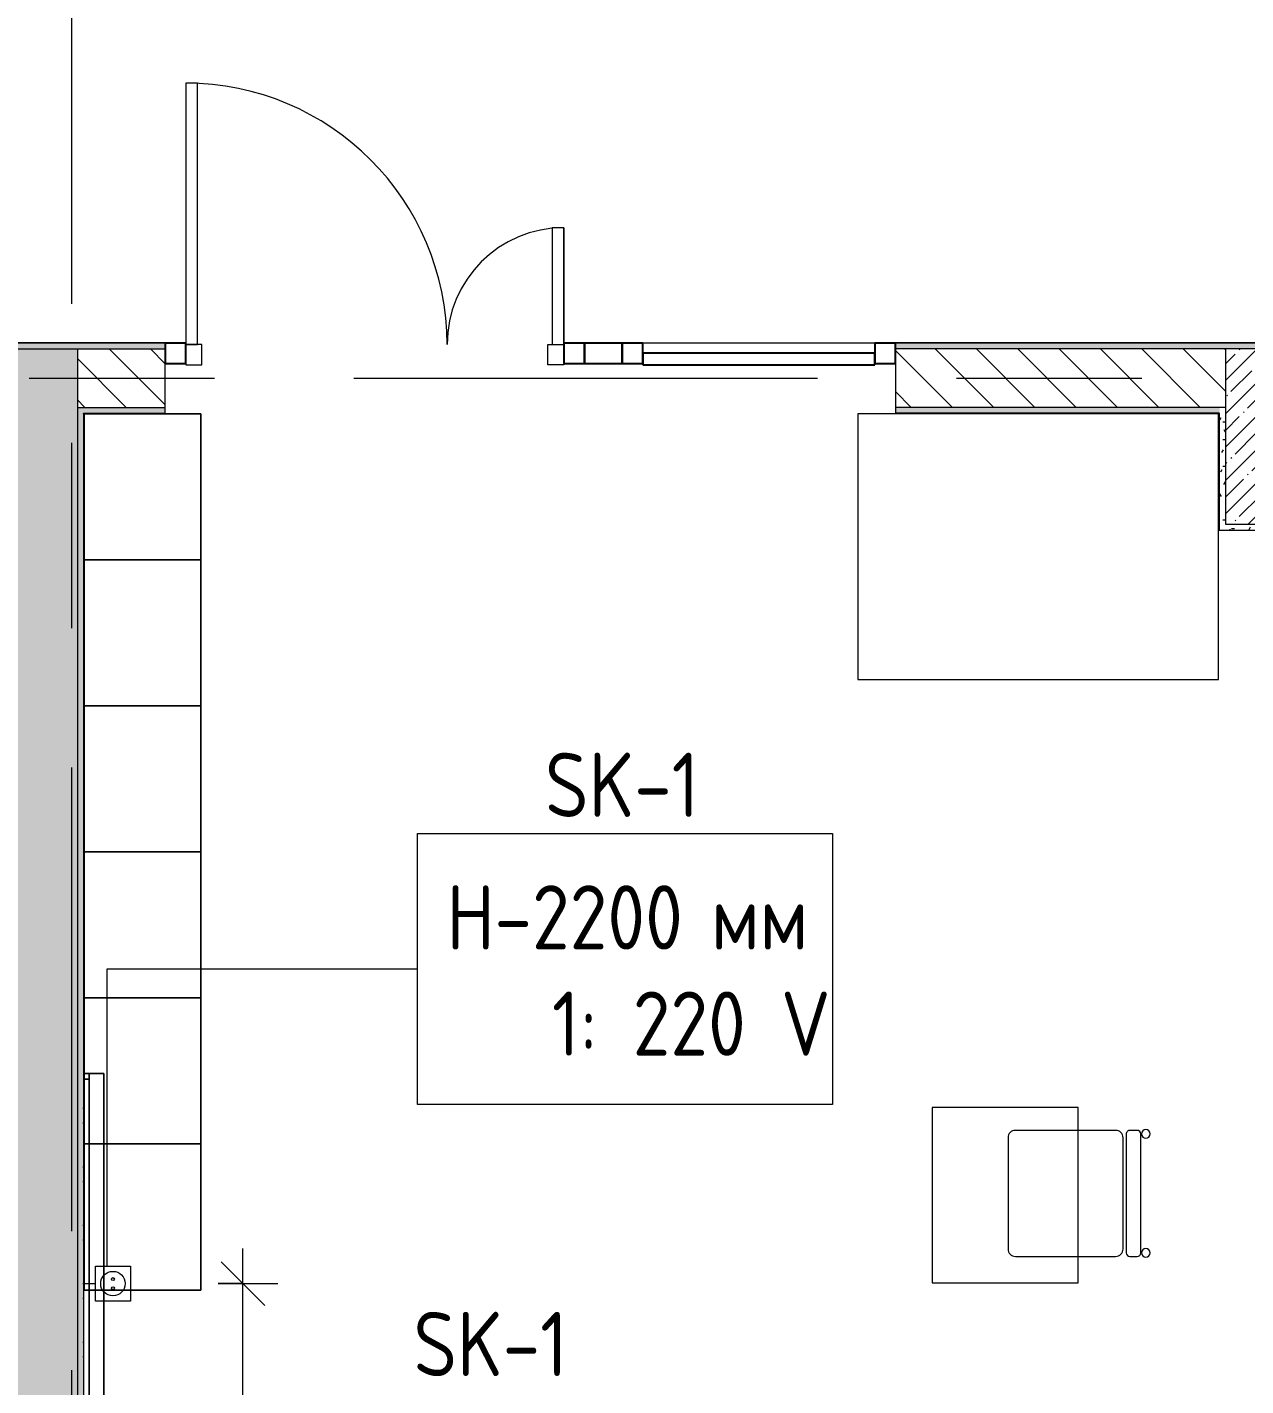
# Model space of a CAD drawing. Header units: millimetres. Extents: x -2911 to 185427, y -8553 to 29000.
# Drawn here: x 3557 to 7730, y 4350 to 9002 of the extents above; entities that cross this region are included whole.
import ezdxf

# ---------------------------------------------------------------- set-up
doc = ezdxf.new("R2010")
doc.units = ezdxf.units.MM
doc.linetypes.add('Осевая', pattern=[3175, 635, -476.25, 1587.5, -476.25])
for name, color, linetype, lineweight in [('A-ANNO-DIMS', 7, 'Continuous', 9), ('A-ANNO-DIMS-100', 7, 'Continuous', 9), ('A-DETL-GENF', 7, 'Continuous', 9), ('A-DOOR', 7, 'Continuous', 9), ('A-GLAZ-CURT', 7, 'Continuous', 9), ('A-GLAZ-CURT-1', 7, 'Continuous', 25), ('A-GLAZ-CWMG', 7, 'Continuous', 9), ('A-GLAZ-CWMG-1', 7, 'Continuous', 25), ('A-WALL', 7, 'Continuous', 9), ('E-ELEC-FIXT-IDEN', 7, 'Continuous', 9), ('I-FURN', 7, 'Continuous', 9), ('I-WALL', 7, 'Continuous', 9), ('S-COLS', 7, 'Continuous', 9), ('Оси-2', 7, 'Осевая', 9), ('Электрические приборы', 7, 'Continuous', 9)]:
    doc.layers.add(name, color=color, linetype=linetype, lineweight=lineweight)
for name, color, linetype, lineweight, true_color in [('A-WALL-1', 7, 'Continuous', 9, 0x3c3c3c), ('A-WALL-FNSH-1', 7, 'Continuous', 9, 0x3c3c3c), ('I-FURN-1', 7, 'Continuous', 9, 0xf0f0f0), ('Оси розеток', 7, 'Continuous', 9, 0xff1e23)]:
    doc.layers.add(name, color=color, linetype=linetype, lineweight=lineweight, true_color=true_color)
doc.styles.add('GOST Common', font='GOST_Common.ttf', dxfattribs={"width": 0.9, "height": 220})
doc.styles.add('ISOCPEUR', font='isocpeur.ttf', dxfattribs={"width": 0.9, "height": 250})
doc.dimstyles.new('ISO-2_5_0_9К_БОЛЬШОЙ', dxfattribs={"dimscale": 304.8, "dimtxt": 248.995294, "dimasz": 0.492126, "dimexe": 0.393701, "dimexo": 0.984252, "dimgap": 0, "dimtad": 1, "dimdec": 0, "dimrnd": 10, "dimzin": 0, "dimdsep": 46, "dimtxsty": 'ISOCPEUR', "dimblk1": 'OBLIQUE', "dimblk2": 'OBLIQUE', "dimsah": 1, "dimcen": 0.09, "dimdle": 0.393701, "dimazin": 0, "dimtfac": 1, "dimtdec": 4, "dimtix": 1, "dimtmove": 0, "dimatfit": 3, "dimfxl": 1, "dimtvp": 1, "dimtolj": 1, "dimtzin": 0, "dimarcsym": 2})
pattern_1 = [(0, (0, 0), (121.92, 30.48), [10.058, -81.382, 10.058, -81.382, -487.68]), (0, (0, 0), (121.92, 30.48), [-182.88, 10.058, -172.822, 10.058, -81.382, -213.36]), (0, (0, 0), (121.92, 30.48), [-457.2, 10.058, -50.902, 10.058, -142.342]), (120, (45.72, 15.24), (-87.356454, 90.345817), [10.058, -81.382, 10.058, -81.382, -487.68]), (120, (45.72, 15.24), (-87.356454, 90.345817), [-182.88, 10.058, -172.822, 10.058, -81.382, -213.36]), (120, (45.72, 15.24), (-87.356454, 90.345817), [-457.2, 10.058, -50.902, 10.058, -142.342]), (240, (60.96, 76.2), (-34.563546, -120.825817), [10.058, -81.382, 10.058, -81.382, -487.68]), (240, (60.96, 76.2), (-34.563546, -120.825817), [-182.88, 10.058, -172.822, 10.058, -81.382, -213.36]), (240, (60.96, 76.2), (-34.563546, -120.825817), [-457.2, 10.058, -50.902, 10.058, -142.342])]

# ---------------------------------------------------------------- blocks, each defined once
blk = doc.blocks.new('BSC_Колонна _Прямоугольная - 600х600-V57-План размещения напольных электротехнических лючков и розеток 2 этажа в осях 1-12')
at = {"layer": 'S-COLS'}
h = blk.add_hatch(dxfattribs=at)
h.set_pattern_fill('FP_69', color=256, style=0, pattern_type=2)
h.set_pattern_definition([(45, (-7960, -7600), (-57.0246, 57.0246), []), (45, (-7902.975, -7600), (-57.0246, 57.0246), [100.806, -20.161, 3.353, -16.808])])
h.paths.add_polyline_path([(-300, -300), (300, -300), (300, 300), (-300, 300)])
for p, q in [((300, 300), (-300, 300)), ((-300, 300), (-300, -300)), ((300, -300), (300, 300)), ((-300, -300), (300, -300))]:
    blk.add_line(p, q, dxfattribs=at)
blk = doc.blocks.new('Стол базовый прямоугольный - 1_7а-25476368-План размещения напольных электротехнических лючков и розеток 2 этажа в осях 1-12')
at = {"layer": 'I-FURN-1'}
for p, q in [((250, 300), (-250, 300)), ((-250, 300), (-250, -300)), ((250, -300), (250, 300)), ((-250, -300), (250, -300))]:
    blk.add_line(p, q, dxfattribs=at)
blk = doc.blocks.new('Стол базовый прямоугольный - 1_290-25520344-План размещения напольных электротехнических лючков и розеток 2 этажа в осях 1-12')
at = {"layer": 'I-FURN-1'}
for p, q in [((617.5, 455), (-617.5, 455)), ((-617.5, 455), (-617.5, -455)), ((617.5, -455), (617.5, 455)), ((-617.5, -455), (617.5, -455))]:
    blk.add_line(p, q, dxfattribs=at)
blk = doc.blocks.new('Стул Breuer - 1_9а-V92-План размещения напольных электротехнических лючков и розеток 2 этажа в осях 1-12')
at = {"layer": 'I-FURN-1'}
for p, q in [((190.5, 241.3), (-190.5, 241.3)), ((-215.9, 215.9), (-215.9, 1)), ((215.9, 1), (215.9, 215.9)), ((-215.9, 1), (-215.9, -127)), ((215.9, -127), (215.9, 1)), ((-215.9, -176.2), (-215.9, -200.8)), ((203.2, -163.5), (-203.2, -163.5)), ((-190.5, -152.4), (190.5, -152.4)), ((215.9, -200.8), (215.9, -176.2)), ((-203.2, -213.5), (203.2, -213.5))]:
    blk.add_line(p, q, dxfattribs=at)
for centre, radius, start, end in [((-190.5, 215.9), 25.4, 90, 180), ((190.5, 215.9), 25.4, 0, 90), ((-190.5, -127), 25.4, 180, 270), ((190.5, -127), 25.4, 270, 360), ((-203.2, -176.2), 12.7, 90, 180), ((203.2, -176.2), 12.7, 360, 90), ((-203.5, -230.6), 15.1, 360, 180), ((-203.5, -230.6), 15.1, 180, 360), ((-203.2, -200.8), 12.7, 180, 270), ((203.7, -230.6), 15.1, 360, 180), ((203.7, -230.6), 15.1, 180, 360), ((203.2, -200.8), 12.7, 270, 360)]:
    blk.add_arc(centre, radius, start, end, dxfattribs=at)
blk = doc.blocks.new('Зеркало обычное - Доска-32858947-План размещения напольных электротехнических лючков и розеток 2 этажа в осях 1-12')
at = {"layer": 'I-FURN'}
h = blk.add_hatch(dxfattribs=at)
h.set_pattern_fill('FP_89', color=256, style=0, pattern_type=2)
h.set_pattern_definition([(45, (50, 50), (-199.9995, 0), [141.421, -141.421]), (45, (100, 50), (-199.9995, 0), [70.711, -212.132]), (45, (50, 100), (-199.9995, 0), [70.711, -212.132])])
h.paths.add_polyline_path([(-2005, 40), (2005, 40), (2005, 60), (-2005, 60)])
at = {"layer": 'I-FURN-1'}
for p, q in [((2025, 60), (-2025, 60)), ((-2025, 60), (-2025, 40)), ((-2025, 40), (-2025, 60)), ((2005, 60), (-2005, 60)), ((-2005, 60), (-2005, 40)), ((-2005, 40), (-2005, 60)), ((2005, 60), (-2005, 60)), ((-2005, 40), (-2005, 60)), ((-2005, 40), (-2005, 60)), ((2005, 40), (2005, 60)), ((2005, 60), (2005, 58.1)), ((2005, 60), (2005, 40)), ((2005, 58.1), (2005, 60)), ((2005, 58.1), (2005, 40)), ((2005, 40), (2005, 58.1)), ((2025, 40), (2025, 60)), ((2025, 60), (2025, 58.1)), ((2025, 58.1), (2025, 40)), ((-2025, 40), (2025, 40)), ((-2005, 40), (-2025, 40)), ((-2005, 40), (2005, 40)), ((1283.5, 40), (-2005, 40)), ((1283.5, 40), (-2005, 40)), ((-2005, 40), (2005, 40)), ((1283.5, 40), (-2005, 40)), ((2005, 40), (1283.5, 40)), ((2005, 40), (1283.5, 40)), ((2005, 40), (1283.5, 40)), ((2025, 40), (2005, 40))]:
    blk.add_line(p, q, dxfattribs=at)
blk = doc.blocks.new('Блок Розеток и Выключателей - Блок Розеток и Выключателей_SK1-27362739-План размещения напольных электротехнических лючков и розеток 2 этажа в осях 1-12')
at = {"layer": 'A-DETL-GENF'}
for p, q in [((-60, -40), (60, -40)), ((-60, -160), (-60, -40)), ((60, -40), (60, -160)), ((60, -160), (-60, -160))]:
    blk.add_line(p, q, dxfattribs=at)
for centre, radius in [((0, -100), 42), ((-15.6, -100), 4.8), ((15.6, -100), 4.8)]:
    blk.add_circle(centre, radius, dxfattribs=at)
at = {"layer": 'Оси розеток'}
blk.add_line((0, 0), (0, -40), dxfattribs=at)
blk = doc.blocks.new('1_113 тумба - 1_113 тумба-31126920-План размещения напольных электротехнических лючков и розеток 2 этажа в осях 1-12')
at = {"layer": 'I-FURN-1'}
for p, q in [((-400, 1500), (0, 1500)), ((-400, 741.5), (-400, 1500)), ((0, 1500), (-400, 1500)), ((-400, 1500), (-400, 1000)), ((-400, 1000), (-400, 1500)), ((-400, 1500), (0, 1500)), ((0, 1500), (0, 0)), ((0, 1000), (0, 1500)), ((0, 1500), (0, 1000)), ((0, 1000), (-400, 1000)), ((-400, 1000), (-400, 741.5)), ((-400, 741.5), (-400, 1000)), ((-400, 1000), (0, 1000)), ((-400, 1000), (0, 1000)), ((0, 1000), (-400, 1000)), ((0, 500), (0, 1000)), ((0, 1000), (0, 500)), ((-400, 721.5), (-400, 741.5)), ((-400, 741.5), (-400, 721.5)), ((-400, 721.5), (-400, 741.5)), ((-400, 0), (-400, 721.5)), ((-400, 721.5), (-400, 500)), ((-400, 500), (-400, 721.5)), ((-400, 500), (-381.9, 500)), ((-381.9, 500), (-400, 500)), ((-381.9, 500), (-400, 500)), ((-400, 500), (-400, 0)), ((-400, 0), (-400, 500)), ((-400, 500), (-381.9, 500)), ((-381.9, 500), (0, 500)), ((-332, 500), (-381.9, 500)), ((0, 500), (-381.9, 500)), ((-381.9, 500), (-332, 500)), ((0, 500), (-332, 500)), ((-332, 500), (0, 500)), ((0, 0), (0, 500)), ((0, 500), (0, 0)), ((-381.9, 0), (-400, 0)), ((-400, 0), (-381.9, 0)), ((-381.9, 0), (-400, 0)), ((-332, 0), (-381.9, 0)), ((-381.9, 0), (0, 0)), ((-332, 0), (-381.9, 0)), ((0, 0), (-332, 0)), ((0, 0), (-332, 0))]:
    blk.add_line(p, q, dxfattribs=at)
blk = doc.blocks.new('1_113 тумба - 1_113 тумба-V160-План размещения напольных электротехнических лючков и розеток 2 этажа в осях 1-12')
at = {"layer": 'I-FURN-1'}
for p, q in [((-400, 1500), (0, 1500)), ((-400, 0), (-400, 1500)), ((0, 1500), (-400, 1500)), ((-400, 1500), (-400, 1000)), ((-400, 1000), (-400, 1500)), ((-400, 1500), (0, 1500)), ((0, 1500), (0, 0)), ((0, 1000), (0, 1500)), ((0, 1500), (0, 1000)), ((0, 1000), (-400, 1000)), ((-400, 1000), (-400, 500)), ((-400, 500), (-400, 1000)), ((-400, 1000), (0, 1000)), ((-400, 1000), (0, 1000)), ((0, 1000), (-400, 1000)), ((0, 500), (0, 1000)), ((0, 1000), (0, 500)), ((-400, 500), (0, 500)), ((0, 500), (-400, 500)), ((0, 500), (-400, 500)), ((-400, 500), (-400, 0)), ((-400, 0), (-400, 500)), ((-400, 500), (0, 500)), ((0, 0), (0, 500)), ((0, 500), (0, 0)), ((0, 0), (-400, 0)), ((-400, 0), (0, 0)), ((0, 0), (-400, 0))]:
    blk.add_line(p, q, dxfattribs=at)
blk = doc.blocks.new('Прямоугольный импост - 50 x 70 мм-31700031-План размещения напольных электротехнических лючков и розеток 2 этажа в осях 1-12')
at = {"layer": 'A-GLAZ-CWMG-1'}
for p, q in [((-70, 35), (0, 35)), ((-70, -35), (-70, 35)), ((0, 35), (0, -35)), ((0, -35), (-70, -35))]:
    blk.add_line(p, q, dxfattribs=at)
blk = doc.blocks.new('Дверь_Витражная_остекление_ - ДВН_ДАО_Главный вход_1200 в свету-31742133-План размещения напольных электротехнических лючков и розеток 2 этажа в осях 1-12')
at = {"layer": 'A-DETL-GENF'}
for p, q in [((-607.5, 925), (-647.5, 925)), ((-647.5, 925), (-647.5, 35)), ((-607.5, 30), (-607.5, 925)), ((647.5, 430), (607.5, 430)), ((607.5, 430), (607.5, 30)), ((647.5, 35), (647.5, 430)), ((-647.5, 30), (-607.5, 30)), ((-592.5, 30), (-647.5, 30)), ((-592.5, -40), (-592.5, 30)), ((592.5, -40), (592.5, 30)), ((592.5, 30), (647.5, 30)), ((607.5, 30), (647.5, 30)), ((-647.5, -35), (-647.5, -40)), ((-647.5, -40), (-592.5, -40)), ((647.5, -40), (592.5, -40)), ((647.5, -35), (647.5, -40))]:
    blk.add_line(p, q, dxfattribs=at)
at = {"layer": 'A-DOOR'}
for p, q in [((-647.5, 925), (-647.5, 35)), ((647.5, 430), (647.5, 35))]:
    blk.add_line(p, q, dxfattribs=at)
for centre, radius, start, end in [((-647.5, 30), 895, 360, 90), ((647.5, 30), 400, 90, 180)]:
    blk.add_arc(centre, radius, start, end, dxfattribs=at)
blk = doc.blocks.new('Системная панель - Стемалит - 40мм-32257327-План размещения напольных электротехнических лючков и розеток 2 этажа в осях 1-12')
at = {"layer": 'A-GLAZ-CURT-1'}
for p, q in [((65, 35), (-65, 35)), ((-65, 35), (-65, -35)), ((65, -35), (65, 35)), ((-65, -35), (65, -35))]:
    blk.add_line(p, q, dxfattribs=at)
blk = doc.blocks.new('Прямоугольный импост - 50 x 70 мм-31687886-План размещения напольных электротехнических лючков и розеток 2 этажа в осях 1-12')
at = {"layer": 'A-GLAZ-CWMG-1'}
for p, q in [((-35, 35), (35, 35)), ((-35, -35), (-35, 35)), ((35, 35), (35, -35)), ((35, -35), (-35, -35))]:
    blk.add_line(p, q, dxfattribs=at)
blk = doc.blocks.new('Прямоугольный импост - 50 x 70 мм-31701779-План размещения напольных электротехнических лючков и розеток 2 этажа в осях 1-12')
at = {"layer": 'A-GLAZ-CWMG-1'}
for p, q in [((0, 35), (-70, 35)), ((-70, 35), (-70, -35)), ((0, -35), (0, 35)), ((-70, -35), (0, -35))]:
    blk.add_line(p, q, dxfattribs=at)
blk = doc.blocks.new('Системная панель - Стекло - 40мм-32257331-План размещения напольных электротехнических лючков и розеток 2 этажа в осях 1-12')
at = {"layer": 'A-GLAZ-CURT'}
h = blk.add_hatch(dxfattribs=at)
h.set_pattern_fill('FP_93', color=256, style=0, pattern_type=2)
h.set_pattern_definition([(45, (-6162.5, -7785), (-282.843, 282.843), [200, -600]), (45, (-6362.5, -7885), (-282.843, 282.843), [600, -200]), (45, (-5962.5, -7985), (-282.843, 282.843), [200, -600])])
h.paths.add_polyline_path([(397.5, -40), (397.5, 0), (-397.5, 0), (-397.5, -40)])
at = {"layer": 'A-GLAZ-CURT-1'}
for p, q in [((397.5, 0), (-397.5, 0)), ((-397.5, 0), (-397.5, -40)), ((397.5, -40), (397.5, 0)), ((-397.5, -40), (397.5, -40))]:
    blk.add_line(p, q, dxfattribs=at)
blk = doc.blocks.new('Прямоугольный импост - 50 x 70 мм-31702100-План размещения напольных электротехнических лючков и розеток 2 этажа в осях 1-12')
at = {"layer": 'A-GLAZ-CWMG-1'}
for p, q in [((-35, 35), (35, 35)), ((-35, -35), (-35, 35)), ((35, 35), (35, -35)), ((35, -35), (-35, -35))]:
    blk.add_line(p, q, dxfattribs=at)
blk = doc.blocks.new('Прямоугольный импост - 50 x 70 мм-31720914-План размещения напольных электротехнических лючков и розеток 2 этажа в осях 1-12')
at = {"layer": 'A-GLAZ-CWMG'}
blk.add_line((6460, 7920), (5665, 7920), dxfattribs=at)
blk = doc.blocks.new('DIMBLOCK28-План размещения напольных электротехнических лючков и розеток 2 этажа в осях 1-12')
at = {"layer": 'A-ANNO-DIMS-100'}
for p, q in [((4296.1, 1119.8), (4296.1, 4820)), ((4211, 4700), (4416.1, 4700)), ((4296.1, 4700), (4211, 4700)), ((4210, 1119.8), (4416.1, 1119.8)), ((4296.1, 1119.8), (4210, 1119.8))]:
    blk.add_line(p, q, dxfattribs=at)
at = {"layer": 'A-ANNO-DIMS-100', "lineweight": 20}
for p, q in [((4296.1, 4700), (4221.1, 4775)), ((4296.1, 4700), (4371.1, 4625)), ((4296.1, 1119.8), (4221.1, 1194.8)), ((4296.1, 1119.8), (4371.1, 1044.8))]:
    blk.add_line(p, q, dxfattribs=at)
at = {"layer": 'A-ANNO-DIMS-100', "color": 0, "insert": (3969.5, 2593.9), "char_height": 250, "width": 758.478, "attachment_point": 1, "rotation": 90, "line_spacing_factor": 1.149209, "style": 'ISOCPEUR'}
blk.add_mtext('3580', dxfattribs=at)
blk = doc.blocks.new('_Oblique')
at = {"color": 0, "linetype": 'ByBlock', "lineweight": -2}
blk.add_line((-0.5, -0.5), (0.5, 0.5), dxfattribs=at)

msp = doc.modelspace()

# ---------------------------------------------------------------- hatches: boundary and pattern name
at = {"layer": 'I-WALL'}
h = msp.add_hatch(dxfattribs=at)
h.set_pattern_fill('FP_87', color=256, style=0, pattern_type=2)
h.set_pattern_definition(pattern_1)
h.paths.add_polyline_path([(20010, 7900), (20010, 7920), (14999.9, 7920), (14999.9, 7900), (19760, 7900)])
h.paths.add_polyline_path([(13395.9, 7900), (13559.9, 7900), (13559.9, 7920), (6530, 7920), (6530, 7900), (12760, 7900)])
h.paths.add_polyline_path([(4030, 7900), (4030, 7920), (3285, 7920), (3285, 7908), (3340, 7908), (3340, 7900), (3730, 7900)])
h.paths.add_polyline_path([(1830, 7900), (1830, 7908), (1885, 7908), (1885, 7920), (1270, 7920), (1270, 7900), (1462, 7900)])
h = msp.add_hatch(dxfattribs=at)
h.set_pattern_fill('FP_15', color=256, style=0, pattern_type=2)
h.set_pattern_definition([(45, (0, 0), (-57.0246, 57.0246), []), (45, (57.025, 0), (-57.0246, 57.0246), [100.806, -20.161, 3.353, -16.808])])
h.paths.add_polyline_path([(3510, -100), (3730, -100), (3730, 7900), (3510, 7900), (3510, 120)])
h = msp.add_hatch(dxfattribs=at)
h.set_pattern_fill('FP_11', color=256, style=0, pattern_type=2)
h.set_pattern_definition([(135, (0, 0), (-70.7107, -70.7107), [])])
h.paths.add_polyline_path([(16660, 7700), (16660, 7900), (14999.9, 7900), (14999.9, 7700), (16160, 7700)])
h.paths.add_polyline_path([(13395.9, 7700), (13559.9, 7700), (13559.9, 7900), (12760, 7900), (12760, 7700), (12780, 7700)])
h.paths.add_polyline_path([(12160, 7700), (12160, 7900), (11460, 7900), (11460, 7830), (10660, 7830), (10660, 7900), (8260, 7900), (8260, 7700), (12069.9, 7700)])
h.paths.add_polyline_path([(7660, 7700), (7660, 7900), (6530, 7900), (6530, 7700), (7640, 7700)])
h.paths.add_polyline_path([(3730, 7700), (4030, 7700), (4030, 7900), (3730, 7900)])
h = msp.add_hatch(dxfattribs=at)
h.set_pattern_fill('FP_87', color=256, style=0, pattern_type=2)
h.set_pattern_definition(pattern_1)
h.paths.add_polyline_path([(7639, 7680), (7640, 7680), (7640, 7700), (6530, 7700), (6530, 7680), (6766, 7680)])
h.paths.add_polyline_path([(3730, 7680), (4030, 7680), (4030, 7700), (3730, 7700)])
h = msp.add_hatch(dxfattribs=at)
h.set_pattern_fill('FP_87', color=256, style=0, pattern_type=2)
h.set_pattern_definition(pattern_1)
h.paths.add_polyline_path([(3730, 140), (3750, 140), (3750, 7680), (3730, 7680), (3730, 185.2)])
h = msp.add_hatch(dxfattribs=at)
h.set_pattern_fill('FP_87', color=256, style=0, pattern_type=2)
h.set_pattern_definition(pattern_1)
h.paths.add_polyline_path([(7660, 7300), (7660, 7700), (7640, 7700), (7640, 7300)])
h = msp.add_hatch(dxfattribs=at)
h.set_pattern_fill('FP_87', color=256, style=0, pattern_type=2)
h.set_pattern_definition(pattern_1)
h.paths.add_polyline_path([(8039, 7280), (8040, 7280), (8040, 7300), (7640, 7300), (7640, 7280), (7660, 7280)])

# ---------------------------------------------------------------- linework, layer by layer
at = {"layer": 'A-WALL'}
for p, q in [((7660, 7900), (6530, 7900)), ((3730, 7700), (4030, 7700)), ((3751, 7679), (3750, 7679)), ((7660, 7700), (6530, 7700)), ((7640, 7280), (7640, 7680)), ((7640, 7280), (8040, 7280))]:
    msp.add_line(p, q, dxfattribs=at)
at = {"layer": 'A-WALL-1'}
for p, q in [((4030, 7920), (3285, 7920)), ((4030, 7680), (4030, 7920)), ((6530, 7920), (6530, 7680)), ((13559.9, 7920), (6530, 7920)), ((3510, 7900), (4030, 7900)), ((3730, 7900), (3730, -100)), ((3750, 7680), (4030, 7680)), ((3750, 7679), (3750, 7680)), ((7639, 7680), (7640, 7680))]:
    msp.add_line(p, q, dxfattribs=at)
at = {"layer": 'A-WALL-FNSH-1'}
for p, q in [((4030, 7921), (3285, 7921)), ((4030, 7920), (4030, 7921)), ((13559.9, 7921), (6530, 7921)), ((6530, 7921), (6530, 7920)), ((3750, 7679), (3750, 869.5)), ((3751, 7679), (4030, 7679)), ((3751, 140), (3751, 7679)), ((4030, 7679), (4030, 7680)), ((7639, 7680), (6530, 7680)), ((6530, 7680), (6530, 7679)), ((6530, 7679), (7639, 7679)), ((7639, 7279), (7639, 7680)), ((7639, 7279), (8040, 7279))]:
    msp.add_line(p, q, dxfattribs=at)
at = {"layer": 'E-ELEC-FIXT-IDEN'}
for p, q in [((3831, 5777.5), (4893.7, 5777.5)), ((3831, 4760), (3831, 5777.5))]:
    msp.add_line(p, q, dxfattribs=at)
at = {"layer": 'E-ELEC-FIXT-IDEN', "flags": 128}
msp.add_lwpolyline([(4893.7, 6241.5), (6314.1, 6241.5), (6314.1, 5313.5), (4893.7, 5313.5)], close=True, dxfattribs=at)
at = {"layer": 'I-FURN-1'}
for p, q in [((3751.9, 5419.5), (3750, 5419.5)), ((3750, 5419.5), (3751.9, 5419.5)), ((3770, 5419.5), (3751.9, 5419.5)), ((3751.9, 5419.5), (3770, 5419.5)), ((3819.9, 5419.5), (3770, 5419.5)), ((3770, 5419.5), (3819.9, 5419.5)), ((3819.9, 4678), (3819.9, 5419.5)), ((3819.9, 5419.5), (3819.9, 4678)), ((3819.9, 1369.5), (3819.9, 4678)), ((3819.9, 4678), (3819.9, 1369.5))]:
    msp.add_line(p, q, dxfattribs=at)
at = {"layer": 'Оси-2'}
for p, q in [((3710, 593.7), (3710, 24898.1)), ((389, 7800), (35990, 7800))]:
    msp.add_line(p, q, dxfattribs=at)

# ---------------------------------------------------------------- block references
at = {"layer": 'A-DOOR'}
msp.add_blockref('Дверь_Витражная_остекление_ - ДВН_ДАО_Главный вход_1200 в свету-31742133-План размещения напольных электротехнических лючков и розеток 2 этажа в осях 1-12', (4747.5, 7885), dxfattribs=at)
at = {"layer": 'A-GLAZ-CURT'}
for name, p in [('Системная панель - Стемалит - 40мм-32257327-План размещения напольных электротехнических лючков и розеток 2 этажа в осях 1-12', (5530, 7885)), ('Системная панель - Стекло - 40мм-32257331-План размещения напольных электротехнических лючков и розеток 2 этажа в осях 1-12', (6062.5, 7885))]:
    msp.add_blockref(name, p, dxfattribs=at)
at = {"layer": 'A-GLAZ-CWMG', "rotation": 180}
msp.add_blockref('Прямоугольный импост - 50 x 70 мм-31701779-План размещения напольных электротехнических лючков и розеток 2 этажа в осях 1-12', (4030, 7885), dxfattribs=at)
at = {"layer": 'A-GLAZ-CWMG', "extrusion": (0, 0, -1), "rotation": 180}
for name, p in [('Прямоугольный импост - 50 x 70 мм-31687886-План размещения напольных электротехнических лючков и розеток 2 этажа в осях 1-12', (-5430, 7885)), ('Прямоугольный импост - 50 x 70 мм-31702100-План размещения напольных электротехнических лючков и розеток 2 этажа в осях 1-12', (-5630, 7885)), ('Прямоугольный импост - 50 x 70 мм-31700031-План размещения напольных электротехнических лючков и розеток 2 этажа в осях 1-12', (-6530, 7885))]:
    msp.add_blockref(name, p, dxfattribs=at)
at = {"layer": 'A-GLAZ-CWMG'}
msp.add_blockref('Прямоугольный импост - 50 x 70 мм-31720914-План размещения напольных электротехнических лючков и розеток 2 этажа в осях 1-12', (0, 0), dxfattribs=at)
at = {"layer": 'I-FURN-1'}
for name, p in [('1_113 тумба - 1_113 тумба-V160-План размещения напольных электротехнических лючков и розеток 2 этажа в осях 1-12', (4151.9, 6178)), ('Стол базовый прямоугольный - 1_290-25520344-План размещения напольных электротехнических лючков и розеток 2 этажа в осях 1-12', (7019.3, 7223)), ('1_113 тумба - 1_113 тумба-31126920-План размещения напольных электротехнических лючков и розеток 2 этажа в осях 1-12', (4151.9, 4678)), ('Стол базовый прямоугольный - 1_7а-25476368-План размещения напольных электротехнических лючков и розеток 2 этажа в осях 1-12', (6905.9, 5002.5))]:
    msp.add_blockref(name, p, dxfattribs=at)
for name, p, rotation in [('Зеркало обычное - Доска-32858947-План размещения напольных электротехнических лючков и розеток 2 этажа в осях 1-12', (3810, 3394.5), 89.9999999999998), ('Стул Breuer - 1_9а-V92-План размещения напольных электротехнических лючков и розеток 2 этажа в осях 1-12', (7156.9, 5008.8), 89.99999999999959)]:
    msp.add_blockref(name, p, dxfattribs=dict(at, rotation=rotation))
at = {"layer": 'S-COLS'}
msp.add_blockref('BSC_Колонна _Прямоугольная - 600х600-V57-План размещения напольных электротехнических лючков и розеток 2 этажа в осях 1-12', (7960, 7600), dxfattribs=at)
at = {"layer": 'Электрические приборы', "rotation": 89.9999999999999}
msp.add_blockref('Блок Розеток и Выключателей - Блок Розеток и Выключателей_SK1-27362739-План размещения напольных электротехнических лючков и розеток 2 этажа в осях 1-12', (3751, 4700), dxfattribs=at)

# ---------------------------------------------------------------- texts
at = {"layer": 'E-ELEC-FIXT-IDEN', "char_height": 220, "attachment_point": 1, "style": 'GOST Common'}
for s, insert, width in [('SK-1', (5330.3, 6517.7), 656.582), ('H-2200 ', (4993.7, 6063.9), 1096.708), ('мм', (5898.6, 6063.9), 375.19), ('   1: 220 V', (4993.7, 5700.1), 1291.519), ('SK-1', (4879.9, 4603.2), 656.582)]:
    msp.add_mtext(s, dxfattribs=dict(at, insert=insert, width=width))

# ---------------------------------------------------------------- dimensions: what is measured, and where the dimension line sits
at = {"layer": 'A-ANNO-DIMS'}
dim = msp.add_linear_dim(base=(4296.1, 4700), p1=(3910, 1119.8), p2=(3911, 4700), angle=90, dimstyle='ISO-2_5_0_9К_БОЛЬШОЙ', override={"dimpost": '<>', "dimfxl": 3580.204289}, dxfattribs=at)
dim.commit()
dim.dimension.update_dxf_attribs({"geometry": 'DIMBLOCK28-План размещения напольных электротехнических лючков и розеток 2 этажа в осях 1-12', "text_midpoint": (4171.1, 2909.9)})

doc.saveas('drawing.dxf')
